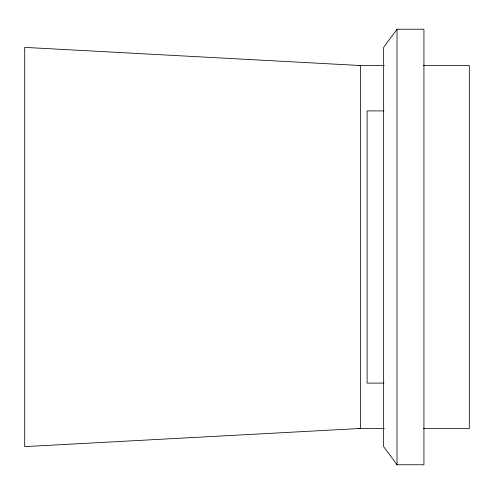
<?xml version="1.0" encoding="UTF-8"?>
<svg xmlns="http://www.w3.org/2000/svg" width="494" height="494" viewBox="0 0 494 494"><rect width="100%" height="100%" fill="white"/><g stroke="black" fill="none" stroke-linecap="round" stroke-linejoin="round"><path stroke-width="0.74" d="M397.009 29.239L383.64 47.381L383.64 446.619L397.009 464.761L423.932 464.761L423.932 29.239L397.009 29.239L397.009 464.761M358.879 65.529L384.338 65.529M423.389 65.529L469.3 65.529L469.3 428.471L423.389 428.471M383.962 110.897L367.104 110.897L367.104 383.103L383.962 383.103M358.879 428.471L384.338 428.471M360.416 428.471L24.7 446.619L24.7 47.381L360.416 65.529L360.416 428.471"/></g></svg>
